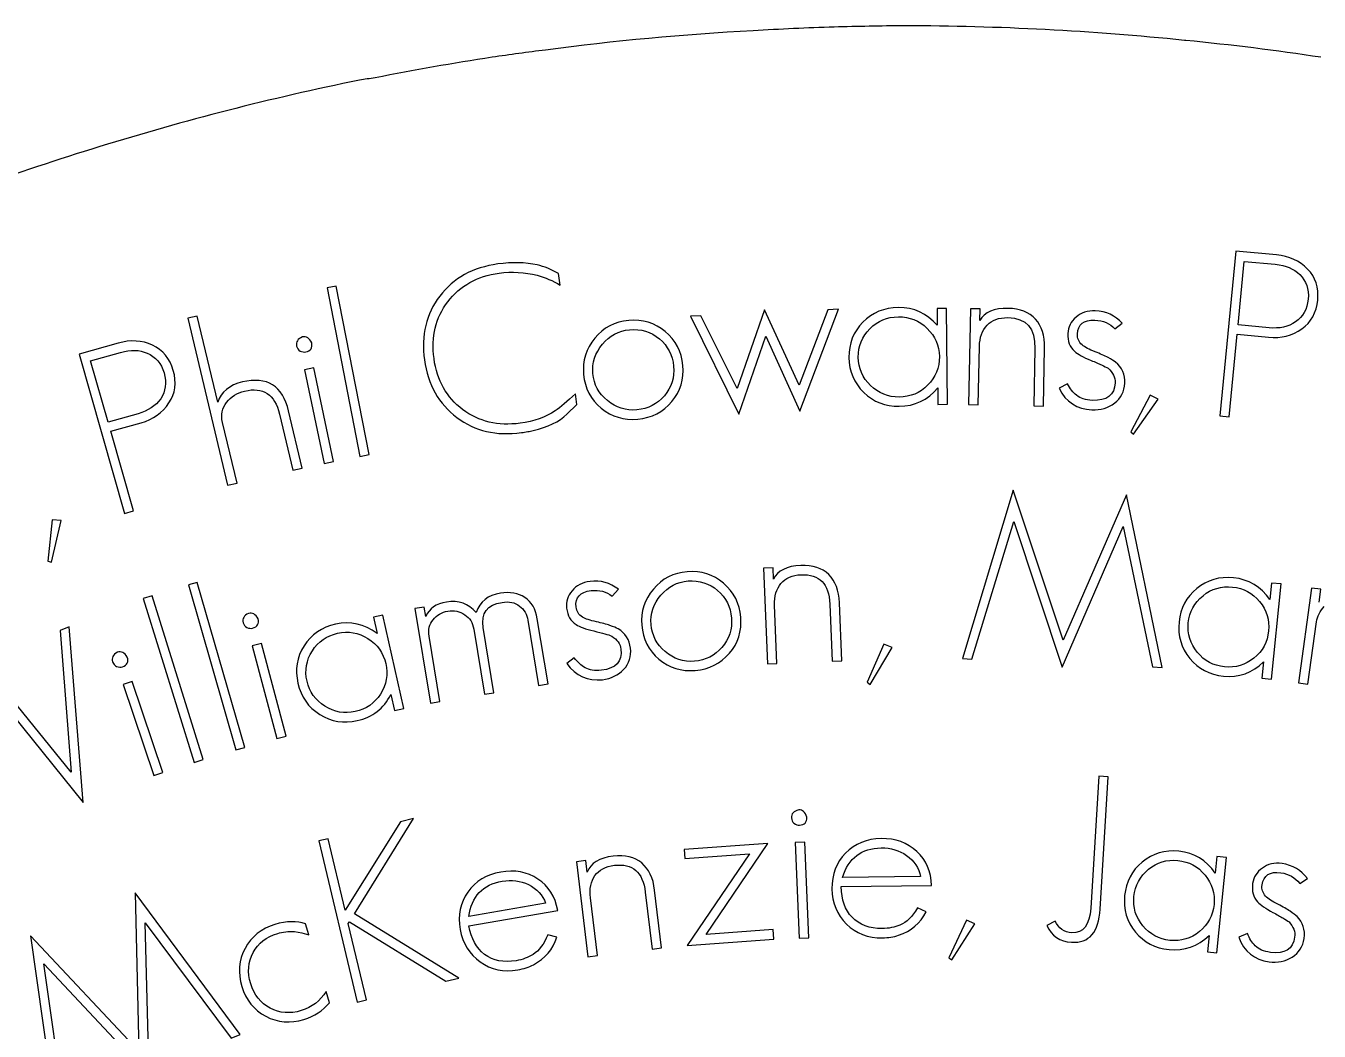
# Model space of a CAD drawing. Extents: x 17 to 567, y 64 to 412.
# Drawn here: x 353.6 to 429.9, y 352.6 to 412 of the extents above; entities that cross this region are included whole.
import ezdxf

# ---------------------------------------------------------------- set-up
doc = ezdxf.new("R2010")
doc.units = 0
doc.layers.add('Names', color=7, linetype='CONTINUOUS')

msp = doc.modelspace()

# ---------------------------------------------------------------- linework, layer by layer
at = {"layer": 'Names', "color": 7}
for points in [[(427.394652, 398.470382), (424.998868, 398.698867), (424.051871, 388.9673), (424.602712, 388.914849), (425.076197, 393.780637), (426.92114, 393.604685)], [(426.961639, 394.164987), (425.130609, 394.339566), (425.495381, 398.087712), (427.326383, 397.913135)], [(385.107067, 396.681387), (385.010547, 397.373503)], [(373.825544, 386.678492), (371.88442, 396.627251), (371.341057, 396.523416), (373.282182, 386.574657), (373.825544, 386.678492)], [(429.266519, 395.856985), (429.266519, 395.856965)], [(429.830823, 395.803188), (429.830823, 395.803109)], [(364.88497, 389.765475), (363.668846, 394.855581), (363.117186, 394.726408), (365.473065, 384.865855), (366.024724, 384.995025), (365.168293, 388.579704)], [(401.539146, 395.266), (400.903355, 395.235168), (399.212534, 390.779979), (397.164673, 395.232266), (395.552478, 390.588844), (393.415774, 394.872408), (392.807811, 394.842977), (395.654953, 389.072196), (397.241748, 393.673395), (399.246965, 389.246234), (401.539146, 395.266)], [(407.973586, 389.650498), (407.92115, 395.305393), (407.353883, 395.300398), (407.362914, 394.314683)], [(409.889904, 394.593312), (409.90345, 395.277665), (409.336692, 395.289066), (409.221884, 389.635105), (409.78867, 389.623704), (409.858549, 393.060061)], [(417.857799, 394.098901), (418.28816, 394.436484)], [(359.013591, 393.260704), (356.697506, 392.612502), (359.384036, 383.204596), (359.916561, 383.353618), (358.573296, 388.057582), (360.356827, 388.55674)], [(370.435745, 393.272936), (370.435773, 393.272896)], [(360.188905, 389.09351), (358.418779, 388.598094), (357.384068, 392.221562), (359.15425, 392.716978)], [(407.490704, 392.466903), (407.490704, 392.466903)], [(413.13481, 392.940069), (413.066145, 389.558476), (413.633468, 389.547162)], [(413.633468, 389.547162), (413.703347, 392.983491)], [(371.724513, 386.265671), (370.56108, 391.802264), (370.005695, 391.687928), (371.169071, 386.151334), (371.724513, 386.265671)], [(391.803043, 391.894969), (391.803043, 391.894969)], [(392.354139, 391.944719), (392.354139, 391.944719)], [(361.716038, 391.498483), (361.716179, 391.498463)], [(362.261714, 391.651069), (362.261714, 391.65114)], [(386.092051, 389.628194), (386.003066, 390.265677)], [(407.397204, 390.617888), (407.406235, 389.645525), (407.973586, 389.650498)], [(415.055276, 390.863125), (414.558819, 390.597023)], [(418.435084, 390.893887), (418.435084, 390.893938)], [(420.417837, 389.961145), (419.946864, 390.194865), (418.791051, 388.027212), (418.963122, 387.893473), (420.417837, 389.961145)], [(385.500852, 389.063518), (386.092051, 389.628194)], [(368.53289, 389.071685), (369.325652, 385.753779), (369.877679, 385.88302)], [(369.877679, 385.88302), (369.072132, 389.254633)], [(420.651771, 374.11612), (418.540184, 384.296593), (414.80994, 375.715742), (411.854481, 384.576337), (408.84952, 374.634359), (409.413287, 374.609439), (411.883098, 382.738686), (414.739469, 374.128767), (418.347596, 382.441021), (420.073695, 374.141342), (420.651771, 374.11612)], [(355.634149, 382.788623), (355.108962, 382.829466), (354.86371, 380.390344), (355.07391, 380.330783), (355.634149, 382.788623)], [(397.704987, 379.315596), (397.67733, 379.999534), (397.113478, 379.976702), (397.340808, 374.326071), (397.904631, 374.348903), (397.766568, 377.783194)], [(366.487597, 369.394909), (363.680784, 379.135502), (363.151194, 378.98466), (365.958035, 369.244056), (366.487597, 369.394909)], [(388.17454, 378.323554), (388.54332, 378.724803)], [(427.097105, 373.414442), (427.668662, 379.040938), (427.106786, 379.097294), (427.007105, 378.116505)], [(429.916449, 377.96733), (430.02121, 378.727019), (429.462099, 378.803194), (428.689657, 373.200484), (429.248739, 373.124307), (429.757473, 376.814323)], [(364.024841, 368.671179), (361.007914, 378.349482), (360.481739, 378.187212), (363.498694, 368.508926), (364.024841, 368.671179)], [(375.872728, 371.68643), (374.624939, 377.203722), (374.073956, 377.080486), (374.291437, 376.118752)], [(377.174901, 377.126421), (377.083602, 377.680237), (376.526693, 377.589443), (377.446427, 372.008787), (378.00328, 372.09958), (377.368618, 375.950771)], [(401.029424, 377.858175), (401.165201, 374.478573), (401.729533, 374.501012)], [(401.729533, 374.501012), (401.59147, 377.935318)], [(356.121914, 376.511645), (355.586058, 376.294613), (356.234238, 367.923016), (350.838488, 374.564156), (351.63046, 366.058571), (346.21343, 372.498928), (345.703257, 372.292397), (352.383203, 364.293429), (351.555078, 372.814139), (356.935673, 366.137066), (356.121914, 376.511645)], [(367.266615, 376.984748), (367.266813, 376.984839)], [(380.004602, 376.380302), (380.63932, 372.52914), (381.196596, 372.61993), (380.561906, 376.471093)], [(383.197947, 376.900781), (383.832636, 373.049619), (384.389517, 373.140453)], [(384.389517, 373.140453), (383.754856, 376.991612)], [(395.220359, 377.031134), (395.220359, 377.031134)], [(395.769479, 377.074678), (395.769479, 377.074678)], [(426.929832, 376.266292), (426.929832, 376.266292)], [(368.923796, 370.055642), (367.470295, 375.522925), (366.924336, 375.379369), (368.377809, 369.912087), (368.923796, 370.055642)], [(389.25596, 375.250617), (389.25596, 375.250868)], [(404.699047, 375.283219), (404.213963, 375.481542), (403.22929, 373.2345), (403.410053, 373.113994), (404.699047, 375.283219)], [(359.545297, 374.724879), (359.545297, 374.725782)], [(374.806803, 374.339135), (374.806803, 374.339135)], [(385.939482, 374.686534), (385.494304, 374.345412)], [(426.633471, 374.438288), (426.53537, 373.470808), (427.097105, 373.414442)], [(361.642096, 367.915438), (359.841885, 373.279704), (359.30617, 373.101924), (361.10641, 367.737658), (361.642096, 367.915438)], [(375.107144, 372.511893), (375.321689, 371.563192), (375.872728, 371.68643)], [(416.989853, 359.844871), (417.461644, 367.66301), (416.898977, 367.696744), (416.428795, 359.906121)], [(379.115207, 355.770711), (372.956695, 359.563241), (376.447417, 365.188085), (375.671673, 365.004596), (372.412373, 359.772514), (371.406053, 363.995629), (370.858006, 363.866004), (373.124645, 354.353735), (373.672721, 354.483357), (372.596523, 358.999618), (372.657878, 359.098616), (378.352953, 355.590297), (379.115207, 355.770711)], [(399.66265, 365.269286), (399.662678, 365.269357)], [(397.373009, 363.720515), (392.424553, 363.359838), (392.46381, 362.827206), (396.274516, 363.104969), (392.605824, 357.702793), (397.718675, 358.075453), (397.67764, 358.635153), (393.730141, 358.347442), (397.373009, 363.720515)], [(399.784739, 358.147959), (399.546036, 363.798084), (398.982833, 363.774547), (399.221537, 358.124419), (399.784739, 358.147959)], [(386.705433, 362.032623), (386.62325, 362.712206), (386.064026, 362.645139), (386.742347, 357.030545), (387.301599, 357.097612), (386.889329, 360.509998)], [(423.881324, 357.271512), (424.440773, 362.899119), (423.8798, 362.954576), (423.782292, 361.973602)], [(401.699984, 361.173776), (407.018236, 361.235188)], [(406.37999, 361.761907), (401.775958, 361.708754)], [(406.37999, 361.761958), (406.37999, 361.761907)], [(428.766111, 361.360799), (429.224525, 361.655628)], [(366.20498, 352.437189), (360.005658, 360.797941), (360.238238, 351.452411), (353.829987, 358.263026), (355.292773, 347.984383), (355.814037, 348.19708), (354.629522, 356.606893), (360.842447, 349.982553), (360.612323, 359.033301), (365.670479, 352.219085), (366.20498, 352.437189)], [(390.129748, 360.8435), (390.535442, 357.485442), (391.095174, 357.55254)], [(391.095174, 357.55254), (390.682903, 360.964954)], [(384.245245, 360.185888), (379.708946, 359.399975)], [(379.719755, 358.859884), (384.959775, 359.767609)], [(384.245245, 360.185778), (384.245245, 360.185888)], [(406.72004, 359.684196), (406.20902, 359.911046)], [(416.989853, 359.84489), (416.989853, 359.844871)], [(423.708774, 360.123015), (423.708774, 360.123015)], [(369.426829, 358.528575), (369.854819, 358.443189), (370.264605, 358.324057), (370.0688, 358.966163)], [(409.580024, 358.968393), (409.102475, 359.182015), (408.04815, 356.967341), (408.224792, 356.841143), (409.580024, 358.968393)], [(414.331319, 359.140088), (413.832971, 358.868122)], [(384.914281, 358.189129), (384.373402, 358.331764)], [(423.416561, 358.294627), (423.320238, 357.326969), (423.881324, 357.271512)], [(425.68066, 358.408393), (425.163827, 358.191133)], [(429.026179, 358.115684), (429.025953, 358.115593)], [(371.487756, 354.315254), (371.283936, 354.983339)], [(371.487785, 354.315085), (371.487756, 354.315254)]]:
    msp.add_lwpolyline(points, dxfattribs=at)
for points in [[(396.502862, 411.707516), (392.373245, 411.482498), (388.276677, 411.096051), (384.236186, 410.566433)], [(401.281166, 411.921353), (399.688389, 411.88071), (398.083927, 411.793783), (396.502862, 411.707516)], [(405.417613, 411.992527), (404.027979, 411.992527), (402.662249, 411.95599), (401.281166, 411.921353)], [(421.963314, 411.136713), (416.526331, 411.689005), (411.000081, 411.992527), (405.417613, 411.992527)], [(422.034518, 411.136713), (422.011094, 411.138689), (421.986541, 411.134738), (421.963314, 411.136713)], [(430.022113, 410.138265), (427.368406, 410.543827), (424.728979, 410.861801), (422.034518, 411.136713)], [(381.098213, 410.138524), (378.761018, 409.785583), (376.483654, 409.377986), (374.180382, 408.926126)], [(384.236186, 410.566433), (383.194616, 410.42973), (382.133433, 410.294853), (381.098213, 410.138524)], [(373.253226, 408.783491), (370.64236, 408.255414), (368.043262, 407.652768), (365.479612, 407.000541)], [(374.180382, 408.926126), (373.873522, 408.865863), (373.559493, 408.845345), (373.253226, 408.783491)], [(365.479612, 407.000541), (362.9441, 406.355482), (360.406047, 405.624276), (357.919895, 404.861006)], [(357.919895, 404.861006), (352.98126, 403.344778), (348.167283, 401.618727), (343.442375, 399.654801)], [(381.427538, 397.933435), (379.947904, 397.730777), (378.802759, 397.099573), (377.992047, 396.039442)], [(383.753304, 397.878478), (383.043204, 398.030243), (382.267968, 398.048491), (381.427538, 397.933435)], [(385.010547, 397.373503), (384.595793, 397.611456), (384.176693, 397.779799), (383.753304, 397.878478)], [(427.326383, 397.913135), (427.941514, 397.854475), (428.422139, 397.65274), (428.768256, 397.307946)], [(429.230931, 397.635078), (428.759394, 398.120156), (428.147282, 398.398579), (427.394652, 398.470382)], [(378.471458, 395.704068), (379.195528, 396.650935), (380.206137, 397.21315), (381.503146, 397.39071)], [(381.503146, 397.39071), (382.261336, 397.494546), (383.007052, 397.453976), (383.740265, 397.268835)], [(383.740265, 397.268835), (384.223683, 397.141265), (384.679275, 396.945406), (385.107067, 396.681387)], [(428.768256, 397.307946), (429.157892, 396.931292), (429.324008, 396.447637), (429.266519, 395.856985)], [(429.830823, 395.803109), (429.902479, 396.539339), (429.702327, 397.150003), (429.230931, 397.635078)], [(377.992047, 396.039442), (377.188984, 394.989617), (376.889772, 393.732204), (377.094355, 392.267149)], [(377.656146, 392.34401), (377.475637, 393.637149), (377.747248, 394.757151), (378.471458, 395.704068)], [(429.266519, 395.856965), (429.209256, 395.266311), (428.96155, 394.817611), (428.524049, 394.510918)], [(428.88741, 394.105206), (429.44384, 394.492082), (429.758292, 395.058079), (429.830823, 395.803188)], [(405.070762, 395.36197), (404.240915, 395.354971), (403.542895, 395.065019), (402.976644, 394.493764)], [(403.39518, 394.114195), (403.851872, 394.574663), (404.412111, 394.807923), (405.075898, 394.813979)], [(407.362914, 394.314683), (406.747641, 395.021184), (405.983581, 395.370259), (405.070762, 395.36197)], [(405.075898, 394.813979), (405.730738, 394.820978), (406.295352, 394.592373), (406.769909, 394.1311)], [(411.551064, 395.313408), (410.712102, 395.329325), (410.158382, 395.089981), (409.889904, 394.593312)], [(410.313152, 394.324521), (410.596052, 394.629282), (411.004879, 394.776342), (411.539718, 394.765713)], [(411.539718, 394.765713), (412.627403, 394.745196), (413.159109, 394.135511), (413.13481, 392.940069)], [(413.170568, 394.678462), (412.800715, 395.087608), (412.260909, 395.299255), (411.551064, 395.313408)], [(415.562542, 394.788373), (415.255456, 394.527659), (415.093404, 394.205818), (415.07633, 393.822877)], [(416.700575, 395.163695), (416.239819, 395.184212), (415.860456, 395.058717), (415.562542, 394.788373)], [(418.28816, 394.436484), (417.865391, 394.893552), (417.336224, 395.135966), (416.700575, 395.163695)], [(389.150747, 394.597788), (388.324344, 394.522912), (387.657453, 394.173916), (387.150158, 393.550377)], [(387.600246, 393.192545), (388.024906, 393.707628), (388.558532, 393.994234), (389.201124, 394.052332)], [(391.3089, 393.940318), (390.687588, 394.45252), (389.968204, 394.671705), (389.150747, 394.597788)], [(389.201124, 394.052332), (389.871712, 394.112996), (390.457916, 393.932289), (390.959707, 393.510177)], [(402.976644, 394.493764), (402.419312, 393.931781), (402.144456, 393.240054), (402.152104, 392.418545)], [(402.705542, 392.423379), (402.698486, 393.080802), (402.9294, 393.644405), (403.39518, 394.114195)], [(406.769909, 394.1311), (407.244437, 393.669881), (407.484665, 393.115145), (407.490704, 392.466903)], [(409.858549, 393.060061), (409.869838, 393.598451), (410.021024, 394.019941), (410.313152, 394.324521)], [(413.703347, 392.983491), (413.716893, 393.704315), (413.540392, 394.269293), (413.170568, 394.678462)], [(415.642665, 393.798163), (415.668065, 394.372578), (416.012743, 394.645317), (416.676219, 394.61639)], [(416.676219, 394.61639), (417.164266, 394.595872), (417.558107, 394.42263), (417.857799, 394.098901)], [(426.92114, 393.604685), (427.67377, 393.532812), (428.329175, 393.699881), (428.88741, 394.105206)], [(428.524049, 394.510918), (428.088326, 394.222515), (427.567513, 394.107199), (426.961639, 394.164987)], [(361.030915, 393.142493), (360.41361, 393.424952), (359.741188, 393.46439), (359.013591, 393.260704)], [(369.8956, 393.623456), (369.60906, 393.508436), (369.491147, 393.330176), (369.541891, 393.088789)], [(370.435773, 393.272896), (370.301351, 393.553072), (370.121236, 393.669924), (369.8956, 393.623456)], [(370.081556, 392.73859), (370.379667, 392.799951), (370.497721, 392.978076), (370.435745, 393.272936)], [(387.150158, 393.550377), (386.632958, 392.935452), (386.411752, 392.223346), (386.486428, 391.41409)], [(390.959707, 393.510177), (391.46068, 393.096998), (391.741773, 392.558586), (391.803043, 391.894969)], [(392.354139, 391.944719), (392.278531, 392.762856), (391.930213, 393.428034), (391.3089, 393.940318)], [(415.07633, 393.822877), (415.055727, 393.37589), (415.188626, 393.027425), (415.473049, 392.77743)], [(415.918706, 393.155368), (415.723126, 393.328353), (415.63132, 393.542672), (415.642665, 393.798163)], [(359.15425, 392.716978), (359.748864, 392.883348), (360.270665, 392.868063), (360.719652, 392.671331)], [(360.719652, 392.671331), (361.220851, 392.460469), (361.552998, 392.069475), (361.716038, 391.498483)], [(362.261714, 391.65114), (362.058373, 392.362876), (361.648192, 392.859985), (361.030915, 393.142493)], [(369.541891, 393.088789), (369.579342, 392.956652), (369.646849, 392.858865), (369.745006, 392.79515)], [(369.745006, 392.79515), (369.870059, 392.73699), (369.982355, 392.71827), (370.081556, 392.73859)], [(387.037439, 391.46403), (386.978793, 392.100441), (387.166386, 392.676617), (387.600246, 393.192545)], [(407.490704, 392.466903), (407.49776, 391.809752), (407.266817, 391.246278), (406.801038, 390.776516)], [(415.473049, 392.77743), (415.66815, 392.604444), (415.992395, 392.42573), (416.445869, 392.241422)], [(416.689992, 392.751945), (416.336, 392.88613), (416.078896, 393.020649), (415.918706, 393.155368)], [(417.450101, 392.410095), (417.251557, 392.514622), (416.998291, 392.628727), (416.689992, 392.751945)], [(377.094355, 392.267149), (377.298853, 390.802331), (377.936816, 389.668667), (379.007934, 388.866137)], [(379.346319, 389.340601), (378.400141, 390.049718), (377.836769, 391.050856), (377.656146, 392.34401)], [(391.803043, 391.894969), (391.863495, 391.240512), (391.680926, 390.660317), (391.255363, 390.15438)], [(391.703786, 389.809632), (392.21283, 390.414857), (392.429577, 391.126557), (392.354139, 391.944719)], [(402.152104, 392.418545), (402.15916, 391.597027), (402.45188, 390.905831), (403.028658, 390.344968)], [(403.426337, 390.7594), (402.951809, 391.220762), (402.711525, 391.775428), (402.705542, 392.423379)], [(416.445869, 392.241422), (416.690612, 392.139638), (416.896635, 392.050628), (417.063964, 391.97477)], [(417.063964, 391.97477), (417.231237, 391.898793), (417.359818, 391.831675), (417.449621, 391.773023)], [(417.449621, 391.773023), (417.742963, 391.52263), (417.88255, 391.23784), (417.868298, 390.918604)], [(417.89508, 392.137197), (417.797008, 392.214577), (417.648503, 392.30539), (417.450101, 392.410095)], [(418.435084, 390.893938), (418.458227, 391.404639), (418.27783, 391.819062), (417.89508, 392.137197)], [(361.716179, 391.498463), (361.879134, 390.927443), (361.813179, 390.420437), (361.517861, 389.97739)], [(362.0054, 389.72985), (362.381969, 390.290321), (362.467426, 390.930725), (362.261714, 391.651069)], [(366.346599, 390.966102), (365.57489, 390.785344), (365.087662, 390.385198), (364.88497, 389.765475)], [(369.072132, 389.254633), (368.717745, 390.738086), (367.809187, 391.308579), (366.346599, 390.966102)], [(386.486428, 391.41409), (386.561669, 390.595953), (386.910241, 389.930744), (387.531384, 389.418489)], [(387.893391, 389.864005), (387.382314, 390.285388), (387.097016, 390.81872), (387.037439, 391.46403)], [(365.411907, 389.762204), (365.671072, 390.1043), (366.02512, 390.32789), (366.473938, 390.433007)], [(366.473938, 390.433007), (367.568508, 390.68929), (368.254844, 390.235595), (368.53289, 389.071685)], [(386.003066, 390.265677), (385.526195, 389.813413), (385.126202, 389.477603), (384.803227, 389.258169)], [(403.028658, 390.344968), (403.59632, 389.793494), (404.295074, 389.521559), (405.124892, 389.529114)], [(405.119896, 390.076303), (404.465367, 390.069304), (403.900866, 390.298127), (403.426337, 390.7594)], [(406.801038, 390.776516), (406.344346, 390.315749), (405.783965, 390.082329), (405.119896, 390.076303)], [(405.124892, 389.529114), (406.046996, 389.538117), (406.804453, 389.900394), (407.397204, 390.617888)], [(414.558819, 390.597023), (414.965755, 389.784254), (415.611395, 389.358609), (416.495823, 389.32001)], [(415.592824, 390.181719), (415.378505, 390.346489), (415.199294, 390.573539), (415.055276, 390.863125)], [(416.520771, 389.880653), (416.124644, 389.898884), (415.815357, 389.998413), (415.592824, 390.181719)], [(417.868298, 390.918604), (417.83587, 390.188859), (417.386657, 389.842886), (416.520771, 389.880653)], [(417.84318, 389.727175), (418.215854, 390.012357), (418.413128, 390.401265), (418.435084, 390.893887)], [(361.517861, 389.97739), (361.217662, 389.552067), (360.774657, 389.257416), (360.188905, 389.09351)], [(360.356827, 388.55674), (361.084453, 388.76031), (361.633968, 389.151408), (362.0054, 389.72985)], [(365.168293, 388.579704), (365.062177, 389.02377), (365.143457, 389.417941), (365.411907, 389.762204)], [(387.531384, 389.418489), (388.142706, 388.914838), (388.861582, 388.700377), (389.688014, 388.775123)], [(389.637722, 389.32036), (388.985901, 389.261502), (388.404439, 389.442686), (387.893391, 389.864005)], [(391.255363, 390.15438), (390.838295, 389.658174), (390.299053, 389.380182), (389.637722, 389.32036)], [(389.688014, 388.775123), (390.514727, 388.85), (391.186642, 389.194723), (391.703786, 389.809632)], [(416.495823, 389.32001), (417.011668, 389.297178), (417.460825, 389.433206), (417.84318, 389.727175)], [(379.007934, 388.866137), (380.068384, 388.071106), (381.338384, 387.774874), (382.817991, 387.9774)], [(382.740126, 388.533668), (381.433917, 388.354974), (380.302629, 388.623858), (379.346319, 389.340601)], [(384.803227, 389.258169), (384.240927, 388.886466), (383.553264, 388.644971), (382.740126, 388.533668)], [(383.51285, 388.100426), (384.378426, 388.301941), (385.041112, 388.622879), (385.500852, 389.063518)], [(382.817991, 387.9774), (382.946035, 387.995631), (383.068943, 388.014137), (383.187081, 388.034959)], [(383.187081, 388.034959), (383.305078, 388.055477), (383.413706, 388.077603), (383.51285, 388.100426)], [(392.611751, 379.764335), (391.788255, 379.699068), (391.120376, 379.357608), (390.608114, 378.739919)], [(394.75235, 379.082131), (394.139815, 379.601479), (393.426273, 379.828871), (392.611751, 379.764335)], [(399.312186, 380.133132), (398.477486, 380.099999), (397.941744, 379.82742), (397.704987, 379.315596)], [(398.142008, 379.072422), (398.404701, 379.39345), (398.802098, 379.564544), (399.3342, 379.585728)], [(400.959743, 379.595572), (400.567539, 379.982008), (400.018335, 380.16121), (399.312186, 380.133132)], [(399.3342, 379.585728), (400.416296, 379.628871), (400.981362, 379.052881), (401.029424, 377.858175)], [(401.59147, 377.935318), (401.562429, 378.655704), (401.351948, 379.209128), (400.959743, 379.595572)], [(424.854568, 379.4063), (424.032624, 379.488883), (423.31005, 379.276898), (422.68679, 378.770619)], [(386.866525, 379.192011), (386.41051, 379.139055), (386.057761, 378.95567), (385.808361, 378.64176)], [(388.54332, 378.724803), (388.05454, 379.109289), (387.495627, 379.264997), (386.866525, 379.192011)], [(390.608114, 378.739919), (390.086173, 378.130937), (389.857657, 377.421434), (389.92254, 376.611377)], [(391.051994, 378.37679), (391.480689, 378.886968), (392.01519, 379.167427), (392.655467, 379.218187)], [(392.655467, 379.218187), (393.323741, 379.271141), (393.905147, 379.083759), (394.399685, 378.655905)], [(395.769479, 377.074678), (395.703721, 377.893645), (395.364829, 378.562799), (394.75235, 379.082131)], [(397.766568, 377.783194), (397.745966, 378.321265), (397.870172, 378.751025), (398.142008, 379.072422)], [(422.68679, 378.770619), (422.073324, 378.272511), (421.725146, 377.614792), (421.642117, 376.797387)], [(423.059042, 378.348181), (423.561651, 378.756325), (424.141731, 378.927371), (424.799224, 378.861323)], [(424.799224, 378.861323), (425.44777, 378.796056), (425.981424, 378.508616), (426.400073, 377.998663)], [(427.007105, 378.116505), (426.476188, 378.885529), (425.758723, 379.315447), (424.854568, 379.4063)], [(378.388457, 377.976319), (377.781368, 377.877318), (377.376859, 377.59408), (377.174901, 377.126421)], [(380.136287, 377.359249), (379.695597, 377.888731), (379.112978, 378.094432), (378.388457, 377.976319)], [(381.581321, 378.496751), (380.847685, 378.377168), (380.365988, 377.997982), (380.136287, 377.359249)], [(383.018115, 378.245235), (382.621988, 378.504458), (382.143085, 378.588284), (381.581321, 378.496751)], [(381.670419, 377.956019), (382.096123, 378.025389), (382.443002, 377.951024), (382.71117, 377.737156)], [(383.754856, 376.991612), (383.661243, 377.559054), (383.415766, 377.97692), (383.018115, 378.245235)], [(385.808361, 378.64176), (385.548406, 378.335876), (385.440738, 377.992575), (385.485414, 377.611818)], [(386.045936, 377.676884), (385.978852, 378.247995), (386.273689, 378.571647), (386.93042, 378.647856)], [(386.93042, 378.647856), (387.413387, 378.704012), (387.828141, 378.595803), (388.17454, 378.323554)], [(390.471688, 376.65483), (390.420832, 377.291891), (390.613872, 377.865857), (391.051994, 378.37679)], [(394.399685, 378.655905), (394.893574, 378.236985), (395.167132, 377.695384), (395.220359, 377.031134)], [(422.19022, 376.742449), (422.256853, 377.396558), (422.546244, 377.931824), (423.059042, 378.348181)], [(426.400073, 377.998663), (426.818778, 377.488712), (426.995336, 376.911252), (426.929832, 376.266292)], [(366.711061, 377.306394), (366.432394, 377.176312), (366.324755, 376.992165), (366.388114, 376.753814)], [(367.266813, 376.984839), (367.118025, 377.257508), (366.932859, 377.364704), (366.711061, 377.306394)], [(377.597868, 376.931583), (377.81261, 377.207122), (378.10598, 377.375166), (378.477526, 377.435739)], [(378.477526, 377.435739), (378.839645, 377.494797), (379.172188, 377.424338), (379.47521, 377.223491)], [(379.47521, 377.223491), (379.765814, 377.039545), (379.942259, 376.758567), (380.004602, 376.380302)], [(380.561906, 376.471093), (380.42246, 377.317827), (380.791861, 377.812783), (381.670419, 377.956019)], [(382.71117, 377.737156), (382.979281, 377.521947), (383.14153, 377.243061), (383.197947, 376.900781)], [(385.485414, 377.611818), (385.537456, 377.167434), (385.723384, 376.844295), (386.042944, 376.642418)], [(386.420304, 377.085891), (386.200537, 377.225783), (386.075738, 377.422853), (386.045936, 377.676884)], [(429.757473, 376.814323), (429.778075, 376.959012), (429.82896, 377.113128), (429.911764, 377.276876)], [(429.911764, 377.276876), (429.994653, 377.440503), (430.095462, 377.585791), (430.21504, 377.712359)], [(366.388114, 376.753814), (366.432169, 376.623961), (366.504756, 376.529704), (366.605622, 376.471301)], [(366.605622, 376.471301), (366.733187, 376.419751), (366.845709, 376.406938), (366.94316, 376.432462)], [(366.94316, 376.432462), (367.236192, 376.509342), (367.344057, 376.693591), (367.266615, 376.984748)], [(371.83918, 376.66501), (371.033181, 376.484715), (370.415143, 376.056401), (369.984951, 375.379968)], [(374.291437, 376.118752), (373.543181, 376.681215), (372.725752, 376.863314), (371.83918, 376.66501)], [(377.368618, 375.950771), (377.30478, 376.338126), (377.379907, 376.665069), (377.597868, 376.931583)], [(386.042944, 376.642418), (386.262231, 376.502295), (386.609759, 376.377225), (387.084965, 376.266905)], [(387.242981, 376.809429), (386.873552, 376.886106), (386.599345, 376.978082), (386.420304, 377.085891)], [(388.044803, 376.591937), (387.832995, 376.663811), (387.565759, 376.736393), (387.242981, 376.809429)], [(388.525851, 376.392934), (388.416772, 376.453894), (388.256554, 376.520044), (388.044803, 376.591937)], [(389.92254, 376.611377), (389.988298, 375.792419), (390.327134, 375.123267), (390.939472, 374.603919)], [(391.305006, 375.045117), (390.801183, 375.472325), (390.523391, 376.0089), (390.471688, 376.65483)], [(395.220359, 377.031134), (395.272824, 376.376015), (395.084356, 375.797964), (394.654955, 375.296935)], [(395.097339, 374.947217), (395.61104, 375.546589), (395.835068, 376.255754), (395.769479, 377.074678)], [(421.642117, 376.797387), (421.55903, 375.980031), (421.771939, 375.261288), (422.280814, 374.641195)], [(422.719952, 375.010254), (422.301303, 375.520342), (422.124688, 376.097729), (422.19022, 376.742449)], [(370.472518, 375.09625), (370.819482, 375.641576), (371.315319, 375.986336), (371.960084, 376.130524)], [(371.960084, 376.130524), (372.596043, 376.27271), (373.193705, 376.167963), (373.753126, 375.815885)], [(373.753126, 375.815885), (374.312547, 375.463833), (374.663744, 374.971592), (374.806803, 374.339135)], [(387.084965, 376.266905), (387.341787, 376.205042), (387.558534, 376.149833), (387.735177, 376.101226)], [(387.735177, 376.101226), (387.911566, 376.052577), (388.048867, 376.00673), (388.146488, 375.962926)], [(388.146488, 375.962926), (388.474938, 375.762088), (388.65779, 375.502955), (388.695015, 375.18557)], [(389.25596, 375.250868), (389.196382, 375.758606), (388.953022, 376.139295), (388.525851, 376.392934)], [(426.929832, 376.266292), (426.863454, 375.612426), (426.573781, 375.07733), (426.061011, 374.660945)], [(358.9701, 375.011532), (358.700352, 374.864102), (358.604679, 374.673498), (358.683193, 374.439637)], [(359.545297, 374.725782), (359.379407, 374.988511), (359.18775, 375.083767), (358.9701, 375.011532)], [(369.984951, 375.379968), (369.561505, 374.71444), (369.440404, 373.980933), (369.621675, 373.179402)], [(370.159139, 373.299603), (370.014218, 373.94103), (370.118499, 374.539922), (370.472518, 375.09625)], [(388.695015, 375.18557), (388.780105, 374.46005), (388.394194, 374.04754), (387.537254, 373.948108)], [(388.861413, 374.005365), (389.181904, 374.345753), (389.31342, 374.760837), (389.25596, 375.250617)], [(393.035, 374.481513), (392.385494, 374.43016), (391.808829, 374.61799), (391.305006, 375.045117)], [(394.654955, 375.296935), (394.233964, 374.805544), (393.694017, 374.533733), (393.035, 374.481513)], [(393.078716, 373.935873), (393.902494, 374.001143), (394.575369, 374.338266), (395.097339, 374.947217)], [(424.320406, 374.147433), (423.672085, 374.212496), (423.138628, 374.500171), (422.719952, 375.010254)], [(358.683193, 374.439637), (358.735432, 374.312761), (358.813947, 374.223517), (358.918425, 374.171487)], [(358.918425, 374.171487), (359.048981, 374.128143), (359.162152, 374.122436), (359.257826, 374.153255)], [(359.257826, 374.153255), (359.545354, 374.248652), (359.641168, 374.439217), (359.545297, 374.724879)], [(374.806803, 374.339135), (374.951696, 373.69796), (374.847414, 373.099231), (374.493282, 372.542912)], [(385.494304, 374.345412), (386.024515, 373.60731), (386.727305, 373.289045), (387.602645, 373.390617)], [(386.577022, 374.09873), (386.339955, 374.227443), (386.12747, 374.423373), (385.939482, 374.686534)], [(390.939472, 374.603919), (391.542129, 374.093305), (392.255248, 373.870609), (393.078716, 373.935873)], [(422.280814, 374.641195), (422.781702, 374.031423), (423.443118, 373.68526), (424.265034, 373.602696)], [(424.265034, 373.602696), (425.178361, 373.511002), (425.96785, 373.789375), (426.633471, 374.438288)], [(426.061011, 374.660945), (425.558345, 374.25253), (424.978124, 374.081365), (424.320406, 374.147433)], [(387.537254, 373.948108), (387.145191, 373.902659), (386.825123, 373.953103), (386.577022, 374.09873)], [(387.602645, 373.390617), (388.113185, 373.44998), (388.532793, 373.654777), (388.861413, 374.005365)], [(369.621675, 373.179402), (369.80289, 372.377863), (370.233561, 371.763044), (370.913547, 371.334911)], [(371.212759, 371.823067), (370.65331, 372.175227), (370.302113, 372.6674), (370.159139, 373.299603)], [(374.493282, 372.542912), (374.146403, 371.997306), (373.650425, 371.652382), (373.005435, 371.508127)], [(373.126198, 370.97403), (374.02183, 371.174408), (374.682145, 371.68698), (375.107144, 372.511893)], [(370.913547, 371.334911), (371.582696, 370.914052), (372.320256, 370.793758), (373.126198, 370.97403)], [(373.005435, 371.508127), (372.369729, 371.365952), (371.77218, 371.470888), (371.212759, 371.823067)], [(399.190154, 365.702077), (398.89049, 365.63451), (398.745851, 365.477738), (398.756265, 365.231339)], [(398.756265, 365.231339), (398.772352, 365.09509), (398.821712, 364.9876), (398.907536, 364.908959)], [(399.662678, 365.269357), (399.576572, 365.567431), (399.418979, 365.711669), (399.190154, 365.702077)], [(399.228282, 364.798957), (399.53057, 364.812673), (399.675322, 364.968519), (399.66265, 365.269286)], [(398.907536, 364.908959), (399.020736, 364.831382), (399.127782, 364.794845), (399.228282, 364.798957)], [(401.775958, 361.708754), (402.129131, 362.863172), (402.891978, 363.447178), (404.064611, 363.460733)], [(404.058233, 364.008478), (403.206317, 363.999475), (402.504148, 363.712066), (401.951698, 363.148764)], [(406.156273, 363.252077), (405.600549, 363.766094), (404.901174, 364.01822), (404.058233, 364.008478)], [(404.064611, 363.460733), (404.623496, 363.467732), (405.120066, 363.317646), (405.554208, 363.012375)], [(388.239141, 362.974994), (387.411299, 362.875695), (386.900081, 362.561604), (386.705433, 362.032623)], [(389.921496, 362.569842), (389.500308, 362.923943), (388.939532, 363.059001), (388.239141, 362.974994)], [(401.951698, 363.148764), (401.40842, 362.594748), (401.141692, 361.8932), (401.151542, 361.044123)], [(405.554208, 363.012375), (406.006977, 362.698053), (406.282229, 362.281236), (406.37999, 361.761958)], [(407.018236, 361.235188), (407.009205, 362.065878), (406.721254, 362.738173), (406.156273, 363.252077)], [(421.631223, 363.259195), (420.810662, 363.340179), (420.089838, 363.12683), (419.468695, 362.619344)], [(419.841087, 362.197421), (420.341975, 362.606539), (420.920644, 362.778703), (421.577008, 362.713939)], [(421.577008, 362.713939), (422.224539, 362.650075), (422.757713, 362.363509), (423.176615, 361.85438)], [(423.782292, 361.973602), (423.250868, 362.741577), (422.533854, 363.170126), (421.631223, 363.259195)], [(381.592808, 362.033716), (380.753394, 361.888346), (380.106259, 361.493554), (379.651373, 360.849494)], [(383.785251, 361.621262), (383.154146, 362.04013), (382.423388, 362.177612), (381.592808, 362.033716)], [(387.159669, 361.824902), (387.395325, 362.165739), (387.77703, 362.367807), (388.304786, 362.43109)], [(388.304786, 362.43109), (389.377992, 362.5598), (389.986322, 362.030591), (390.129748, 360.8435)], [(390.682903, 360.964954), (390.59643, 361.680752), (390.342628, 362.215721), (389.921496, 362.569842)], [(419.468695, 362.619344), (418.857374, 362.120053), (418.511087, 361.46162), (418.429807, 360.644087)], [(418.976979, 360.589988), (419.04206, 361.24425), (419.330068, 361.780054), (419.841087, 362.197421)], [(426.563084, 362.266682), (426.234098, 362.036566), (426.042582, 361.731735), (425.988536, 361.352219)], [(426.546264, 361.273437), (426.627234, 361.842719), (426.994461, 362.081233), (427.647806, 361.988938)], [(427.725022, 362.531372), (427.271265, 362.595538), (426.883943, 362.507157), (426.563084, 362.266682)], [(427.647806, 361.988938), (428.12843, 361.920968), (428.501217, 361.711658), (428.766111, 361.360799)], [(429.224525, 361.655628), (428.850778, 362.151024), (428.350934, 362.442932), (427.725022, 362.531372)], [(379.708946, 359.399975), (379.872353, 360.595816), (380.531652, 361.293819), (381.687014, 361.493983)], [(381.687014, 361.493983), (382.237657, 361.589379), (382.751838, 361.520907), (383.229414, 361.288595)], [(383.229414, 361.288595), (383.726775, 361.050422), (384.065357, 360.682805), (384.245245, 360.185778)], [(384.959775, 359.767609), (384.816914, 360.586065), (384.425416, 361.203946), (383.785251, 361.621262)], [(386.889329, 360.509998), (386.824784, 361.044645), (386.914729, 361.482942), (387.159669, 361.824902)], [(402.33933, 359.359925), (401.922008, 359.802557), (401.708902, 360.407173), (401.699984, 361.173776)], [(423.176615, 361.85438), (423.59549, 361.345251), (423.772894, 360.768144), (423.708774, 360.123015)], [(425.988536, 361.352219), (425.925601, 360.909227), (426.022572, 360.54974), (426.279451, 360.273707)], [(426.756689, 360.607229), (426.580272, 360.798245), (426.510027, 361.02021), (426.546264, 361.273437)], [(379.651373, 360.849494), (379.20391, 360.216058), (379.053231, 359.481069), (379.199225, 358.644484)], [(401.151542, 361.044123), (401.160573, 360.204537), (401.448919, 359.509548), (402.014323, 358.959136)], [(418.429807, 360.644087), (418.348527, 359.82654), (418.562423, 359.108228), (419.071552, 358.489115)], [(419.509166, 358.858834), (419.090292, 359.368093), (418.912887, 359.945141), (418.976979, 360.589988)], [(427.480335, 360.131893), (427.143277, 360.299404), (426.902033, 360.457806), (426.756689, 360.607229)], [(405.086905, 358.29625), (405.826186, 358.542178), (406.370564, 359.004822), (406.72004, 359.684196)], [(406.20902, 359.911046), (405.903374, 359.405451), (405.554547, 359.068215), (405.162512, 358.899313)], [(415.288589, 357.889231), (416.34029, 357.82627), (416.907359, 358.478125), (416.989853, 359.84489)], [(416.428795, 359.906121), (416.367835, 358.894459), (415.99437, 358.409184), (415.30857, 358.450255)], [(423.708774, 360.123015), (423.643693, 359.469035), (423.355742, 358.933369), (422.844722, 358.516002)], [(426.279451, 360.273707), (426.455642, 360.082922), (426.759003, 359.873939), (427.18959, 359.647117)], [(427.18959, 359.647117), (427.421774, 359.522282), (427.616902, 359.414129), (427.775003, 359.322565)], [(428.198901, 359.718912), (428.012888, 359.841916), (427.773282, 359.979649), (427.480335, 360.131893)], [(428.612554, 359.4047), (428.522836, 359.491187), (428.384998, 359.595725), (428.198901, 359.718912)], [(368.26794, 358.936234), (367.461631, 358.692013), (366.872379, 358.222525), (366.5001, 357.527764)], [(370.0688, 358.966163), (369.560856, 359.155817), (368.960569, 359.146007), (368.26794, 358.936234)], [(402.014323, 358.959136), (402.570498, 358.408653), (403.274502, 358.138307), (404.126446, 358.148136)], [(404.120068, 358.695978), (403.368792, 358.686975), (402.775222, 358.908675), (402.33933, 359.359925)], [(405.162512, 358.899313), (404.852547, 358.768091), (404.505075, 358.700313), (404.120068, 358.695978)], [(415.30857, 358.450255), (414.860345, 358.477179), (414.534576, 358.707049), (414.331319, 359.140088)], [(427.775003, 359.322565), (427.933189, 359.231071), (428.053726, 359.151863), (428.13684, 359.084905)], [(428.13684, 359.084905), (428.402665, 358.807619), (428.513071, 358.510798), (428.468056, 358.194427)], [(429.025953, 358.115593), (429.098033, 358.621731), (428.960167, 359.051448), (428.612554, 359.4047)], [(366.976011, 357.285496), (367.268901, 357.832194), (367.752856, 358.20777), (368.42779, 358.412186)], [(368.42779, 358.412186), (368.726071, 358.502579), (369.059093, 358.54136), (369.426829, 358.528575)], [(379.199225, 358.644484), (379.34344, 357.817248), (379.739003, 357.177004), (380.385461, 356.723741)], [(380.641945, 357.17121), (380.159006, 357.541649), (379.85161, 358.104553), (379.719755, 358.859884)], [(384.373402, 358.331764), (384.152733, 357.783994), (383.862636, 357.395529), (383.502747, 357.166345)], [(383.524901, 356.558906), (384.21516, 356.919423), (384.678315, 357.462828), (384.914281, 358.189129)], [(404.126446, 358.148136), (404.483739, 358.153132), (404.803892, 358.20179), (405.086905, 358.29625)], [(413.832971, 358.868122), (414.11731, 358.256617), (414.602563, 357.930334), (415.288589, 357.889231)], [(419.071552, 358.489115), (419.572722, 357.880325), (420.233574, 357.535443), (421.054163, 357.454448)], [(421.108293, 357.999115), (420.461101, 358.062979), (419.92804, 358.349564), (419.509166, 358.858834)], [(421.054163, 357.454448), (421.965967, 357.364558), (422.753423, 357.644553), (423.416561, 358.294627)], [(422.844722, 358.516002), (422.343749, 358.106605), (421.764968, 357.934319), (421.108293, 357.999115)], [(425.163827, 358.191133), (425.487394, 357.343236), (426.084633, 356.85778), (426.955599, 356.734742)], [(426.146158, 357.678736), (425.95007, 357.863146), (425.79496, 358.106376), (425.68066, 358.408393)], [(428.468056, 358.194427), (428.36513, 357.471224), (427.887328, 357.169839), (427.034678, 357.290291)], [(428.327594, 357.011097), (428.723834, 357.25928), (428.956696, 357.627487), (429.026179, 358.115684)], [(366.5001, 357.527764), (366.127905, 356.832987), (366.064377, 356.083768), (366.309571, 355.280149)], [(427.034678, 357.290291), (426.64459, 357.345248), (426.348398, 357.474921), (426.146158, 357.678736)], [(366.835662, 355.43961), (366.630458, 356.112078), (366.677476, 356.727379), (366.976011, 357.285496)], [(380.385461, 356.723741), (381.022804, 356.268909), (381.761153, 356.11422), (382.60051, 356.259641)], [(382.506361, 356.799473), (381.76612, 356.671208), (381.144695, 356.794477), (380.641945, 357.17121)], [(383.502747, 357.166345), (383.217815, 356.987424), (382.885668, 356.865166), (382.506361, 356.799473)], [(426.955599, 356.734742), (427.463599, 356.663069), (427.92094, 356.75526), (428.327594, 357.011097)], [(382.60051, 356.259641), (382.952611, 356.320604), (383.260713, 356.420304), (383.524901, 356.558906)], [(366.309571, 355.280149), (366.554653, 354.476801), (367.02588, 353.889688), (367.723222, 353.518811)], [(367.979452, 353.99728), (367.41941, 354.295123), (367.038128, 354.775917), (366.835662, 355.43961)], [(371.283936, 354.983339), (370.938524, 354.421011), (370.45011, 354.044247), (369.818779, 353.853053)], [(369.978714, 353.328709), (370.592406, 353.514477), (371.095411, 353.843364), (371.487785, 354.315085)], [(369.818779, 353.853053), (369.152622, 353.651306), (368.539522, 353.699456), (367.979452, 353.99728)], [(367.723222, 353.518811), (368.420565, 353.147963), (369.172377, 353.08463), (369.978714, 353.328709)]]:
    msp.add_open_spline(points, degree=3, dxfattribs=at)

doc.saveas('drawing.dxf')
